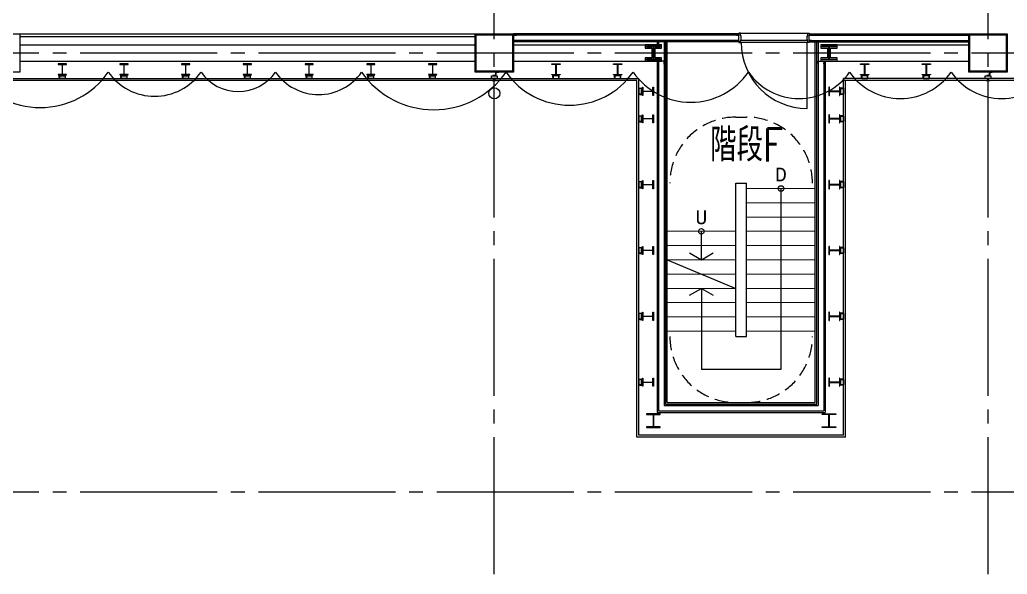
# Model space of a CAD drawing. Header units: millimetres. Extents: x -48783 to 40488, y 6477 to 32964.
# Drawn here: x 7235 to 9035, y 10600 to 11610 of the extents above; entities that cross this region are included whole.
import ezdxf
from ezdxf.enums import TextEntityAlignment as Align

# ---------------------------------------------------------------- set-up
doc = ezdxf.new("R2010")
doc.units = ezdxf.units.MM
doc.header["$LTSCALE"] = 100
doc.linetypes.add('X-N-FAB-L20$0$COL-CEN-LIN', pattern=[3.25, 2.5, -0.25, 0.25, -0.25])
doc.linetypes.add('X-N-FAB-L20$0$HIDDEN', pattern=[0.375, 0.25, -0.125])
for name, color, linetype in [('0-XREF', 7, 'Continuous'), ('X-N-FAB-L20$0$08', 8, 'Continuous'), ('X-N-FAB-L20$0$12', 8, 'Continuous'), ('X-N-FAB-L20$0$200K新增範圍', 8, 'Continuous'), ('X-N-FAB-L20$0$BLOCK', 8, 'Continuous'), ('X-N-FAB-L20$0$CCL', 8, 'X-N-FAB-L20$0$COL-CEN-LIN'), ('X-N-FAB-L20$0$COL-S', 8, 'Continuous'), ('X-N-FAB-L20$0$DOOR', 8, 'Continuous'), ('X-N-FAB-L20$0$HID', 8, 'X-N-FAB-L20$0$HIDDEN'), ('X-N-FAB-L20$0$HR', 8, 'Continuous'), ('X-N-FAB-L20$0$TXT-CODE', 8, 'Continuous'), ('X-N-FAB-L20$0$TXT-CODE-雲', 8, 'Continuous'), ('X-N-FAB-L20$0$WALL-P', 8, 'Continuous')]:
    doc.layers.add(name, color=color, linetype=linetype)
doc.layers.add('X-N-FAB-L20$0$ARC', color=8, linetype='Continuous', lineweight=0)
doc.styles.add('X-N-FAB-L20$0$ATS', font='monotxt', dxfattribs={"bigfont": 'BIGFONT'})
doc.styles.add('X-N-FAB-L20$0$CHINA', font='simplex.shx', dxfattribs={"width": 0.75, "bigfont": 'chineset.shx'})

# ---------------------------------------------------------------- blocks, each defined once
blk = doc.blocks.new('X-N-FAB-L20$0$A$Cc7bb84f0')
at = {"layer": 'X-N-FAB-L20$0$COL-S'}
for points in [[(0, 70), (70, 70), (70, 0), (0, 0)], [(2, 68), (68, 68), (68, 2), (2, 2)]]:
    blk.add_lwpolyline(points, close=True, dxfattribs=at)
blk = doc.blocks.new('X-N-FAB-L20$0$A$C20c95bda')
at = {"layer": 'X-N-FAB-L20$0$CCL'}
for p, q in [((9120, 0), (9120, 9160)), ((10020, 0), (10020, 9160)), ((240, 950), (28330, 950)), ((240, 150), (28330, 150))]:
    blk.add_line(p, q, dxfattribs=at)
at = {"layer": 'X-N-FAB-L20$0$200K新增範圍'}
for p in [(9085, 915), (9985, 915)]:
    blk.add_blockref('X-N-FAB-L20$0$A$Cc7bb84f0', p, dxfattribs=at)
blk = doc.blocks.new('X-N-FAB-L20$0$A$C1d07c4d4')
blk.add_circle((8817.4, 851.4), 10)
at = {"layer": 'X-N-FAB-L20$0$08'}
blk.add_line((9422.4, 960), (9427.4, 960), dxfattribs=at)
for points in [[(7882.4, 890), (7882.4, 960), (7952.4, 960), (7952.4, 890)], [(8782.4, 890), (8782.4, 960), (8852.4, 960), (8852.4, 890)], [(8784.4, 892), (8784.4, 958), (8850.4, 958), (8850.4, 892)], [(9682.4, 890), (9682.4, 960), (9752.4, 960), (9752.4, 890)], [(9684.4, 892), (9684.4, 958), (9750.4, 958), (9750.4, 892)]]:
    blk.add_lwpolyline(points, close=True, dxfattribs=at)
blk.add_lwpolyline([(9678.4, 948.5), (9678.4, 947.5), (9682.4, 947.5), (9682.4, 957.5), (9678.4, 957.5), (9678.4, 956.5)], dxfattribs=at)
at = {"layer": 'X-N-FAB-L20$0$12'}
for p, q in [((9339.9, 678), (9339.9, 348)), ((9194.9, 548), (9194.9, 600)), ((9132.4, 548), (9257.4, 496)), ((9194.9, 496), (9194.9, 348)), ((9339.9, 348), (9194.9, 348))]:
    blk.add_line(p, q, dxfattribs=at)
for points in [[(9173.3, 560.5), (9194.9, 548), (9216.6, 560.5)], [(9173.3, 483.5), (9194.9, 496), (9216.6, 483.5)]]:
    blk.add_lwpolyline(points, dxfattribs=at)
for centre in [(9339.9, 678), (9194.9, 600)]:
    blk.add_circle(centre, 5, dxfattribs=at)
at = {"layer": 'X-N-FAB-L20$0$ARC'}
for p, q in [((9277.4, 678), (9402.4, 678)), ((9277.4, 652), (9402.4, 652)), ((9277.4, 626), (9402.4, 626)), ((9257.4, 600), (9132.4, 600)), ((9277.4, 600), (9402.4, 600)), ((9257.4, 574), (9132.4, 574)), ((9277.4, 574), (9402.4, 574)), ((9257.4, 548), (9132.4, 548)), ((9277.4, 548), (9402.4, 548)), ((9257.4, 522), (9132.4, 522)), ((9277.4, 522), (9402.4, 522)), ((9257.4, 496), (9132.4, 496)), ((9277.4, 496), (9402.4, 496)), ((9257.4, 470), (9132.4, 470)), ((9277.4, 470), (9402.4, 470)), ((9257.4, 444), (9132.4, 444)), ((9277.4, 444), (9402.4, 444)), ((9257.4, 418), (9132.4, 418)), ((9277.4, 418), (9402.4, 418))]:
    blk.add_line(p, q, dxfattribs=at)
at = {"layer": 'X-N-FAB-L20$0$DOOR'}
for p, q in [((9265.9, 961), (9388.9, 961)), ((9387.4, 824), (9387.4, 944))]:
    blk.add_line(p, q, dxfattribs=at)
for points in [[(9263.4, 946.5), (9263.4, 944), (9265.9, 944), (9265.9, 948.5), (9267.4, 948.5), (9267.4, 956.5), (9265.9, 956.5), (9265.9, 961), (9263.4, 961), (9263.4, 958.5)], [(9391.4, 946.5), (9391.4, 944), (9388.9, 944), (9388.9, 948.5), (9387.4, 948.5), (9387.4, 956.5), (9388.9, 956.5), (9388.9, 961), (9391.4, 961), (9391.4, 958.5)]]:
    blk.add_lwpolyline(points, dxfattribs=at)
blk.add_lwpolyline([(9388.4, 944), (9266.4, 944), (9266.4, 948), (9388.4, 948)], close=True, dxfattribs=at)
blk.add_arc((9387.4, 944), 120, 180, 270, dxfattribs=at)
at = {"layer": 'X-N-FAB-L20$0$HID'}
for points in [[(9137.4, 688, -0.414214), (9257.4, 808), (9277.4, 808, -0.414214), (9397.4, 688)], [(9137.4, 408, 0.414214), (9257.4, 288), (9277.4, 288, 0.414214), (9397.4, 408)]]:
    blk.add_lwpolyline(points, format="xyb", dxfattribs=at)
at = {"layer": 'X-N-FAB-L20$0$HR'}
for p, q in [((9257.4, 408), (9257.4, 688)), ((9257.4, 688), (9277.4, 688)), ((9277.4, 408), (9277.4, 688)), ((9257.4, 408), (9277.4, 408))]:
    blk.add_line(p, q, dxfattribs=at)
at = {"layer": 'X-N-FAB-L20$0$WALL-P'}
for p, q in [((7952.4, 960), (8782.4, 960)), ((7952.4, 955), (8782.4, 955)), ((9263.4, 960), (8852.4, 960)), ((9263.4, 957.5), (8852.4, 957.5)), ((9391.4, 960), (9682.4, 960)), ((9391.4, 957.5), (9682.4, 957.5)), ((7952.4, 940), (8782.4, 940)), ((9263.4, 947.5), (8852.4, 947.5)), ((9263.4, 945), (8852.4, 945)), ((8852.4, 940), (9122.8, 940)), ((9114.4, 945), (9114.4, 940)), ((9116.9, 945), (9116.9, 940)), ((9126.9, 945), (9126.9, 282.5)), ((9129.4, 945), (9129.4, 285)), ((9132.4, 288), (9132.4, 945)), ((9391.4, 947.5), (9682.4, 947.5)), ((9391.4, 945), (9682.4, 945)), ((9402.4, 288), (9402.4, 945)), ((9405.4, 285), (9405.4, 945)), ((9407.9, 945), (9407.9, 282.5)), ((9413.3, 940), (9682.4, 940)), ((7952.4, 910), (8782.4, 910)), ((8852.4, 910), (9122.8, 910)), ((9114.4, 910), (9114.4, 270)), ((9116.9, 910), (9116.9, 272.5)), ((9413.3, 910), (9682.4, 910)), ((9417.9, 910), (9417.9, 272.5)), ((9420.4, 910), (9420.4, 270)), ((6717.1, 878.5), (9080.9, 878.5)), ((9077.4, 875), (6717.1, 875)), ((9077.4, 225), (9077.4, 875)), ((9080.9, 228.5), (9080.9, 878.5)), ((9453.9, 228.5), (9453.9, 878.5)), ((11812.9, 878.5), (9453.9, 878.5)), ((11812.9, 875), (9453.9, 875)), ((9457.4, 225), (9457.4, 875)), ((9116.9, 272.5), (9417.9, 272.5)), ((9126.9, 282.5), (9407.9, 282.5)), ((9129.4, 285), (9405.4, 285)), ((9132.4, 288), (9402.4, 288)), ((9114.4, 270), (9420.4, 270)), ((9457.4, 225), (9077.4, 225)), ((9453.9, 228.5), (9080.9, 228.5))]:
    blk.add_line(p, q, dxfattribs=at)
for points in [[(8856.4, 948.5), (8856.4, 947.5), (8852.4, 947.5), (8852.4, 957.5), (8856.4, 957.5), (8856.4, 956.5)], [(9259.4, 948.5), (9259.4, 947.5), (9263.4, 947.5), (9263.4, 957.5), (9259.4, 957.5), (9259.4, 956.5)], [(9395.4, 948.5), (9395.4, 947.5), (9391.4, 947.5), (9391.4, 957.5), (9395.4, 957.5), (9395.4, 956.5)], [(9125.9, 906), (9126.9, 906), (9126.9, 910), (9116.9, 910), (9116.9, 906), (9117.9, 906)], [(9408.9, 906), (9407.9, 906), (9407.9, 910), (9417.9, 910), (9417.9, 906), (9416.9, 906)], [(8813.7, 874.8), (8816.7, 874.8), (8816.7, 876.4), (8818.2, 876.4), (8818.2, 874.8), (8821.2, 874.8)], [(9713.7, 874.8), (9716.7, 874.8), (9716.7, 876.4), (9718.2, 876.4), (9718.2, 874.8), (9721.2, 874.8)]]:
    blk.add_lwpolyline(points, dxfattribs=at)
for points in [[(9263.4, 960), (9263.4, 958.7), (9262.4, 958.7), (9262.4, 960, 0.780046)], [(9391.4, 960), (9391.4, 958.7), (9392.4, 958.7), (9392.4, 960, -0.780046)]]:
    blk.add_lwpolyline(points, format="xyb", close=True, dxfattribs=at)
for points in [[(9092.4, 910), (9122.4, 910), (9122.4, 916.4), (9110.4, 916.4), (9110.4, 933.6), (9122.4, 933.6), (9122.4, 940), (9092.4, 940), (9092.4, 933.6), (9104.5, 933.6), (9104.5, 916.4), (9092.4, 916.4)], [(9094.9, 912.5), (9119.9, 912.5), (9119.9, 913.9), (9107.9, 913.9), (9107.9, 936.1), (9119.9, 936.1), (9119.9, 937.5), (9094.9, 937.5), (9094.9, 936.1), (9107, 936.1), (9107, 913.9), (9094.9, 913.9)], [(9412.4, 910), (9442.4, 910), (9442.4, 916.4), (9430.4, 916.4), (9430.4, 933.6), (9442.4, 933.6), (9442.4, 940), (9412.4, 940), (9412.4, 933.6), (9424.5, 933.6), (9424.5, 916.4), (9412.4, 916.4)], [(9414.9, 937.5), (9439.9, 937.5), (9439.9, 936.1), (9427.9, 936.1), (9427.9, 913.9), (9439.9, 913.9), (9439.9, 912.5), (9414.9, 912.5), (9414.9, 913.9), (9427, 913.9), (9427, 936.1), (9414.9, 936.1)], [(8022.4, 885), (8037.4, 885), (8037.4, 885.9), (8030.2, 885.9), (8030.2, 904.1), (8037.4, 904.1), (8037.4, 905), (8022.4, 905), (8022.4, 904.1), (8029.6, 904.1), (8029.6, 885.9), (8022.4, 885.9)], [(8134.9, 885), (8149.9, 885), (8149.9, 885.9), (8142.7, 885.9), (8142.7, 904.1), (8149.9, 904.1), (8149.9, 905), (8134.9, 905), (8134.9, 904.1), (8142.1, 904.1), (8142.1, 885.9), (8134.9, 885.9)], [(8247.4, 885), (8262.4, 885), (8262.4, 885.9), (8255.2, 885.9), (8255.2, 904.1), (8262.4, 904.1), (8262.4, 905), (8247.4, 905), (8247.4, 904.1), (8254.6, 904.1), (8254.6, 885.9), (8247.4, 885.9)], [(8359.9, 885), (8374.9, 885), (8374.9, 885.9), (8367.7, 885.9), (8367.7, 904.1), (8374.9, 904.1), (8374.9, 905), (8359.9, 905), (8359.9, 904.1), (8367.1, 904.1), (8367.1, 885.9), (8359.9, 885.9)], [(8472.4, 885), (8487.4, 885), (8487.4, 885.9), (8480.2, 885.9), (8480.2, 904.1), (8487.4, 904.1), (8487.4, 905), (8472.4, 905), (8472.4, 904.1), (8479.6, 904.1), (8479.6, 885.9), (8472.4, 885.9)], [(8584.9, 885), (8599.9, 885), (8599.9, 885.9), (8592.7, 885.9), (8592.7, 904.1), (8599.9, 904.1), (8599.9, 905), (8584.9, 905), (8584.9, 904.1), (8592.1, 904.1), (8592.1, 885.9), (8584.9, 885.9)], [(8697.4, 885), (8712.4, 885), (8712.4, 885.9), (8705.2, 885.9), (8705.2, 904.1), (8712.4, 904.1), (8712.4, 905), (8697.4, 905), (8697.4, 904.1), (8704.6, 904.1), (8704.6, 885.9), (8697.4, 885.9)], [(8937.4, 885), (8922.4, 885), (8922.4, 885.9), (8929.6, 885.9), (8929.6, 904.1), (8922.4, 904.1), (8922.4, 905), (8937.4, 905), (8937.4, 904.1), (8930.2, 904.1), (8930.2, 885.9), (8937.4, 885.9)], [(9049.9, 885), (9034.9, 885), (9034.9, 885.9), (9042.1, 885.9), (9042.1, 904.1), (9034.9, 904.1), (9034.9, 905), (9049.9, 905), (9049.9, 904.1), (9042.7, 904.1), (9042.7, 885.9), (9049.9, 885.9)], [(9499.9, 885), (9484.9, 885), (9484.9, 885.9), (9492.1, 885.9), (9492.1, 904.1), (9484.9, 904.1), (9484.9, 905), (9499.9, 905), (9499.9, 904.1), (9492.7, 904.1), (9492.7, 885.9), (9499.9, 885.9)], [(9612.4, 885), (9597.4, 885), (9597.4, 885.9), (9604.6, 885.9), (9604.6, 904.1), (9597.4, 904.1), (9597.4, 905), (9612.4, 905), (9612.4, 904.1), (9605.2, 904.1), (9605.2, 885.9), (9612.4, 885.9)], [(8024.3, 880), (8024.3, 885), (8029.3, 885), (8029.3, 884.4), (8024.9, 884.4), (8024.9, 880)], [(8024.9, 883.5), (8034.9, 883.5), (8034.9, 878.5), (8024.9, 878.5)], [(8035.5, 880), (8035.5, 885), (8030.5, 885), (8030.5, 884.4), (8034.9, 884.4), (8034.9, 880)], [(8136.8, 880), (8136.8, 885), (8141.8, 885), (8141.8, 884.4), (8137.4, 884.4), (8137.4, 880)], [(8137.4, 883.5), (8147.4, 883.5), (8147.4, 878.5), (8137.4, 878.5)], [(8148, 880), (8148, 885), (8143, 885), (8143, 884.4), (8147.4, 884.4), (8147.4, 880)], [(8249.3, 880), (8249.3, 885), (8254.3, 885), (8254.3, 884.4), (8249.9, 884.4), (8249.9, 880)], [(8249.9, 883.5), (8259.9, 883.5), (8259.9, 878.5), (8249.9, 878.5)], [(8260.5, 880), (8260.5, 885), (8255.5, 885), (8255.5, 884.4), (8259.9, 884.4), (8259.9, 880)], [(8361.8, 880), (8361.8, 885), (8366.8, 885), (8366.8, 884.4), (8362.4, 884.4), (8362.4, 880)], [(8362.4, 883.5), (8372.4, 883.5), (8372.4, 878.5), (8362.4, 878.5)], [(8373, 880), (8373, 885), (8368, 885), (8368, 884.4), (8372.4, 884.4), (8372.4, 880)], [(8474.3, 880), (8474.3, 885), (8479.3, 885), (8479.3, 884.4), (8474.9, 884.4), (8474.9, 880)], [(8474.9, 883.5), (8484.9, 883.5), (8484.9, 878.5), (8474.9, 878.5)], [(8485.5, 880), (8485.5, 885), (8480.5, 885), (8480.5, 884.4), (8484.9, 884.4), (8484.9, 880)], [(8586.8, 880), (8586.8, 885), (8591.8, 885), (8591.8, 884.4), (8587.4, 884.4), (8587.4, 880)], [(8587.4, 883.5), (8597.4, 883.5), (8597.4, 878.5), (8587.4, 878.5)], [(8598, 880), (8598, 885), (8593, 885), (8593, 884.4), (8597.4, 884.4), (8597.4, 880)], [(8699.3, 880), (8699.3, 885), (8704.3, 885), (8704.3, 884.4), (8699.9, 884.4), (8699.9, 880)], [(8699.9, 883.5), (8709.9, 883.5), (8709.9, 878.5), (8699.9, 878.5)], [(8710.5, 880), (8710.5, 885), (8705.5, 885), (8705.5, 884.4), (8709.9, 884.4), (8709.9, 880)], [(8812.4, 883.5), (8822.4, 883.5), (8822.4, 878.5), (8812.4, 878.5)], [(8814.9, 883.5), (8819.9, 883.5), (8819.9, 888.5), (8819.3, 888.5), (8819.3, 884.1), (8814.9, 884.1)], [(8819.9, 885), (8819.9, 890), (8824.9, 890), (8824.9, 889.4), (8820.5, 889.4), (8820.5, 885)], [(8924.3, 880), (8924.3, 885), (8929.3, 885), (8929.3, 884.4), (8924.9, 884.4), (8924.9, 880)], [(8934.9, 883.5), (8924.9, 883.5), (8924.9, 878.5), (8934.9, 878.5)], [(8935.5, 880), (8935.5, 885), (8930.5, 885), (8930.5, 884.4), (8934.9, 884.4), (8934.9, 880)], [(9036.8, 880), (9036.8, 885), (9041.8, 885), (9041.8, 884.4), (9037.4, 884.4), (9037.4, 880)], [(9047.4, 883.5), (9037.4, 883.5), (9037.4, 878.5), (9047.4, 878.5)], [(9048, 880), (9048, 885), (9043, 885), (9043, 884.4), (9047.4, 884.4), (9047.4, 880)], [(9486.8, 880), (9486.8, 885), (9491.8, 885), (9491.8, 884.4), (9487.4, 884.4), (9487.4, 880)], [(9497.4, 883.5), (9487.4, 883.5), (9487.4, 878.5), (9497.4, 878.5)], [(9498, 880), (9498, 885), (9493, 885), (9493, 884.4), (9497.4, 884.4), (9497.4, 880)], [(9599.3, 880), (9599.3, 885), (9604.3, 885), (9604.3, 884.4), (9599.9, 884.4), (9599.9, 880)], [(9609.9, 883.5), (9599.9, 883.5), (9599.9, 878.5), (9609.9, 878.5)], [(9610.5, 880), (9610.5, 885), (9605.5, 885), (9605.5, 884.4), (9609.9, 884.4), (9609.9, 880)], [(9712.4, 883.5), (9722.4, 883.5), (9722.4, 878.5), (9712.4, 878.5)], [(9714.9, 883.5), (9719.9, 883.5), (9719.9, 888.5), (9719.3, 888.5), (9719.3, 884.1), (9714.9, 884.1)], [(9719.9, 885), (9719.9, 890), (9724.9, 890), (9724.9, 889.4), (9720.5, 889.4), (9720.5, 885)], [(8816.4, 875), (8818.4, 875), (8818.4, 878.5), (8816.4, 878.5)], [(9716.4, 875), (9718.4, 875), (9718.4, 878.5), (9716.4, 878.5)], [(9085.9, 850), (9085.9, 860), (9080.9, 860), (9080.9, 850)], [(9082.4, 860.6), (9087.4, 860.6), (9087.4, 855.6), (9086.8, 855.6), (9086.8, 860), (9082.4, 860)], [(9082.4, 849.4), (9087.4, 849.4), (9087.4, 854.4), (9086.8, 854.4), (9086.8, 850), (9082.4, 850)], [(9087.4, 847.5), (9087.4, 862.5), (9088.3, 862.5), (9088.3, 855.3), (9106.5, 855.3), (9106.5, 862.5), (9107.4, 862.5), (9107.4, 847.5), (9106.5, 847.5), (9106.5, 854.7), (9088.3, 854.7), (9088.3, 847.5)], [(9447.4, 847.5), (9447.4, 862.5), (9446.5, 862.5), (9446.5, 855.3), (9428.3, 855.3), (9428.3, 862.5), (9427.4, 862.5), (9427.4, 847.5), (9428.3, 847.5), (9428.3, 854.7), (9446.5, 854.7), (9446.5, 847.5)], [(9452.4, 860.6), (9447.4, 860.6), (9447.4, 855.6), (9448, 855.6), (9448, 860), (9452.4, 860)], [(9452.4, 849.4), (9447.4, 849.4), (9447.4, 854.4), (9448, 854.4), (9448, 850), (9452.4, 850)], [(9448.9, 850), (9448.9, 860), (9453.9, 860), (9453.9, 850)], [(9082.4, 810.6), (9087.4, 810.6), (9087.4, 805.6), (9086.8, 805.6), (9086.8, 810), (9082.4, 810)], [(9087.4, 797.5), (9087.4, 812.5), (9088.3, 812.5), (9088.3, 805.3), (9106.5, 805.3), (9106.5, 812.5), (9107.4, 812.5), (9107.4, 797.5), (9106.5, 797.5), (9106.5, 804.7), (9088.3, 804.7), (9088.3, 797.5)], [(9447.4, 797.5), (9447.4, 812.5), (9446.5, 812.5), (9446.5, 805.3), (9428.3, 805.3), (9428.3, 812.5), (9427.4, 812.5), (9427.4, 797.5), (9428.3, 797.5), (9428.3, 804.7), (9446.5, 804.7), (9446.5, 797.5)], [(9452.4, 810.6), (9447.4, 810.6), (9447.4, 805.6), (9448, 805.6), (9448, 810), (9452.4, 810)], [(9085.9, 800), (9085.9, 810), (9080.9, 810), (9080.9, 800)], [(9082.4, 799.4), (9087.4, 799.4), (9087.4, 804.4), (9086.8, 804.4), (9086.8, 800), (9082.4, 800)], [(9452.4, 799.4), (9447.4, 799.4), (9447.4, 804.4), (9448, 804.4), (9448, 800), (9452.4, 800)], [(9448.9, 800), (9448.9, 810), (9453.9, 810), (9453.9, 800)], [(9085.9, 680), (9085.9, 690), (9080.9, 690), (9080.9, 680)], [(9082.4, 690.6), (9087.4, 690.6), (9087.4, 685.6), (9086.8, 685.6), (9086.8, 690), (9082.4, 690)], [(9082.4, 679.4), (9087.4, 679.4), (9087.4, 684.4), (9086.8, 684.4), (9086.8, 680), (9082.4, 680)], [(9087.4, 677.5), (9087.4, 692.5), (9088.3, 692.5), (9088.3, 685.3), (9106.5, 685.3), (9106.5, 692.5), (9107.4, 692.5), (9107.4, 677.5), (9106.5, 677.5), (9106.5, 684.7), (9088.3, 684.7), (9088.3, 677.5)], [(9447.4, 677.5), (9447.4, 692.5), (9446.5, 692.5), (9446.5, 685.3), (9428.3, 685.3), (9428.3, 692.5), (9427.4, 692.5), (9427.4, 677.5), (9428.3, 677.5), (9428.3, 684.7), (9446.5, 684.7), (9446.5, 677.5)], [(9452.4, 690.6), (9447.4, 690.6), (9447.4, 685.6), (9448, 685.6), (9448, 690), (9452.4, 690)], [(9452.4, 679.4), (9447.4, 679.4), (9447.4, 684.4), (9448, 684.4), (9448, 680), (9452.4, 680)], [(9448.9, 680), (9448.9, 690), (9453.9, 690), (9453.9, 680)], [(9085.9, 560), (9085.9, 570), (9080.9, 570), (9080.9, 560)], [(9082.4, 570.6), (9087.4, 570.6), (9087.4, 565.6), (9086.8, 565.6), (9086.8, 570), (9082.4, 570)], [(9082.4, 559.4), (9087.4, 559.4), (9087.4, 564.4), (9086.8, 564.4), (9086.8, 560), (9082.4, 560)], [(9087.4, 557.5), (9087.4, 572.5), (9088.3, 572.5), (9088.3, 565.3), (9106.5, 565.3), (9106.5, 572.5), (9107.4, 572.5), (9107.4, 557.5), (9106.5, 557.5), (9106.5, 564.7), (9088.3, 564.7), (9088.3, 557.5)], [(9447.4, 557.5), (9447.4, 572.5), (9446.5, 572.5), (9446.5, 565.3), (9428.3, 565.3), (9428.3, 572.5), (9427.4, 572.5), (9427.4, 557.5), (9428.3, 557.5), (9428.3, 564.7), (9446.5, 564.7), (9446.5, 557.5)], [(9452.4, 570.6), (9447.4, 570.6), (9447.4, 565.6), (9448, 565.6), (9448, 570), (9452.4, 570)], [(9452.4, 559.4), (9447.4, 559.4), (9447.4, 564.4), (9448, 564.4), (9448, 560), (9452.4, 560)], [(9448.9, 560), (9448.9, 570), (9453.9, 570), (9453.9, 560)], [(9082.4, 450.6), (9087.4, 450.6), (9087.4, 445.6), (9086.8, 445.6), (9086.8, 450), (9082.4, 450)], [(9087.4, 437.5), (9087.4, 452.5), (9088.3, 452.5), (9088.3, 445.3), (9106.5, 445.3), (9106.5, 452.5), (9107.4, 452.5), (9107.4, 437.5), (9106.5, 437.5), (9106.5, 444.7), (9088.3, 444.7), (9088.3, 437.5)], [(9447.4, 437.5), (9447.4, 452.5), (9446.5, 452.5), (9446.5, 445.3), (9428.3, 445.3), (9428.3, 452.5), (9427.4, 452.5), (9427.4, 437.5), (9428.3, 437.5), (9428.3, 444.7), (9446.5, 444.7), (9446.5, 437.5)], [(9452.4, 450.6), (9447.4, 450.6), (9447.4, 445.6), (9448, 445.6), (9448, 450), (9452.4, 450)], [(9085.9, 440), (9085.9, 450), (9080.9, 450), (9080.9, 440)], [(9082.4, 439.4), (9087.4, 439.4), (9087.4, 444.4), (9086.8, 444.4), (9086.8, 440), (9082.4, 440)], [(9452.4, 439.4), (9447.4, 439.4), (9447.4, 444.4), (9448, 444.4), (9448, 440), (9452.4, 440)], [(9448.9, 440), (9448.9, 450), (9453.9, 450), (9453.9, 440)], [(9085.9, 320), (9085.9, 330), (9080.9, 330), (9080.9, 320)], [(9082.4, 330.6), (9087.4, 330.6), (9087.4, 325.6), (9086.8, 325.6), (9086.8, 330), (9082.4, 330)], [(9082.4, 319.4), (9087.4, 319.4), (9087.4, 324.4), (9086.8, 324.4), (9086.8, 320), (9082.4, 320)], [(9087.4, 317.5), (9087.4, 332.5), (9088.3, 332.5), (9088.3, 325.3), (9106.5, 325.3), (9106.5, 332.5), (9107.4, 332.5), (9107.4, 317.5), (9106.5, 317.5), (9106.5, 324.7), (9088.3, 324.7), (9088.3, 317.5)], [(9447.4, 317.5), (9447.4, 332.5), (9446.5, 332.5), (9446.5, 325.3), (9428.3, 325.3), (9428.3, 332.5), (9427.4, 332.5), (9427.4, 317.5), (9428.3, 317.5), (9428.3, 324.7), (9446.5, 324.7), (9446.5, 317.5)], [(9452.4, 330.6), (9447.4, 330.6), (9447.4, 325.6), (9448, 325.6), (9448, 330), (9452.4, 330)], [(9452.4, 319.4), (9447.4, 319.4), (9447.4, 324.4), (9448, 324.4), (9448, 320), (9452.4, 320)], [(9448.9, 320), (9448.9, 330), (9453.9, 330), (9453.9, 320)], [(9094.9, 242.5), (9119.9, 242.5), (9119.9, 243.9), (9107.9, 243.9), (9107.9, 266.1), (9119.9, 266.1), (9119.9, 267.5), (9094.9, 267.5), (9094.9, 266.1), (9107, 266.1), (9107, 243.9), (9094.9, 243.9)], [(9414.9, 267.5), (9439.9, 267.5), (9439.9, 266.1), (9427.9, 266.1), (9427.9, 243.9), (9439.9, 243.9), (9439.9, 242.5), (9414.9, 242.5), (9414.9, 243.9), (9427, 243.9), (9427, 266.1), (9414.9, 266.1)]]:
    blk.add_lwpolyline(points, close=True, dxfattribs=at)
at = {"layer": 'X-N-FAB-L20$0$12', "style": 'X-N-FAB-L20$0$ATS'}
for s, p in [('D', (9339.9, 703.5)), ('U', (9194.9, 625.5))]:
    blk.add_text(s, height=25, dxfattribs=at).set_placement(p, align=Align.MIDDLE_CENTER)
at = {"layer": 'X-N-FAB-L20$0$TXT-CODE', "style": 'X-N-FAB-L20$0$CHINA', "width": 0.8}
blk.add_text('階段F', height=60, dxfattribs=at).set_placement((9277.7, 757.4), align=Align.MIDDLE_CENTER)
blk = doc.blocks.new('X-N-FAB-L20')
at = {"layer": 'X-N-FAB-L20$0$TXT-CODE-雲'}
blk.add_lwpolyline([(5565.4, 11515, 0.520567), (5826.6, 11515, 0.520567), (6045, 11515, 0.520567), (6186.3, 11515, 0.520567), (6338.3, 11515, 0.520567), (6498.8, 11515, 0.520567), (6709.9, 11515, 0.520567), (6947.6, 11515, 0.520567), (7148.3, 11515, 0.520567), (7396.4, 11515, 0.520567), (7565.4, 11515, 0.520567), (7701.3, 11515, 0.520567), (7858.1, 11515, 0.520567), (8121.5, 11515, 0.520567), (8353, 11515, 0.520567), (8563.4, 11515, 0.520567), (8747.7, 11515, 0.520567), (8932.7, 11515, 0.520567), (9117.4, 11515, 0.520567)], format="xyb", dxfattribs=at)
blk.add_blockref('X-N-FAB-L20$0$A$C1d07c4d4', (-717.4, 10625))
at = {"layer": 'X-N-FAB-L20$0$BLOCK'}
blk.add_blockref('X-N-FAB-L20$0$A$C20c95bda', (-1020, 10600), dxfattribs=at)

msp = doc.modelspace()

# ---------------------------------------------------------------- block references
at = {"layer": '0-XREF'}
msp.add_blockref('X-N-FAB-L20', (0, 0), dxfattribs=at)

doc.saveas('drawing.dxf')
